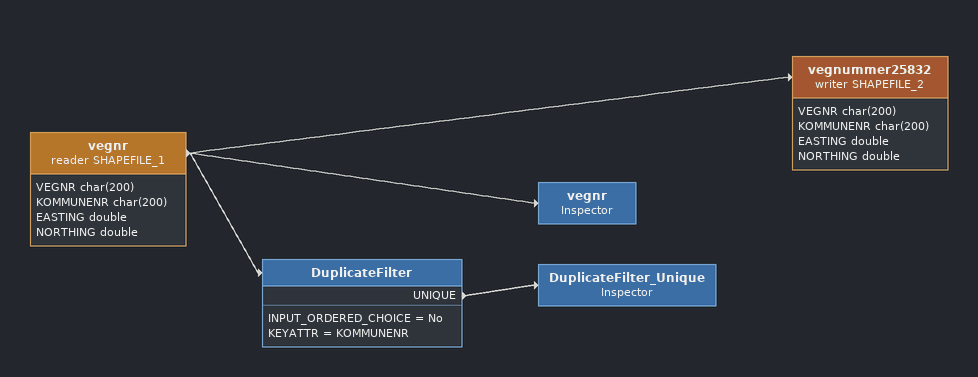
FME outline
vegnr (reader SHAPEFILE_1)
    attributes: VEGNR char(200), KOMMUNENR char(200), EASTING double, NORTHING double
    -> vegnummer25832 (writer SHAPEFILE_2)
    -> vegnr
    -> DuplicateFilter
vegnummer25832 (writer SHAPEFILE_2)
    attributes: VEGNR char(200), KOMMUNENR char(200), EASTING double, NORTHING double
vegnr: Inspector
DuplicateFilter
    INPUT_ORDERED_CHOICE = No
    KEYATTR = KOMMUNENR
    UNIQUE -> DuplicateFilter_Unique
DuplicateFilter_Unique: Inspector
